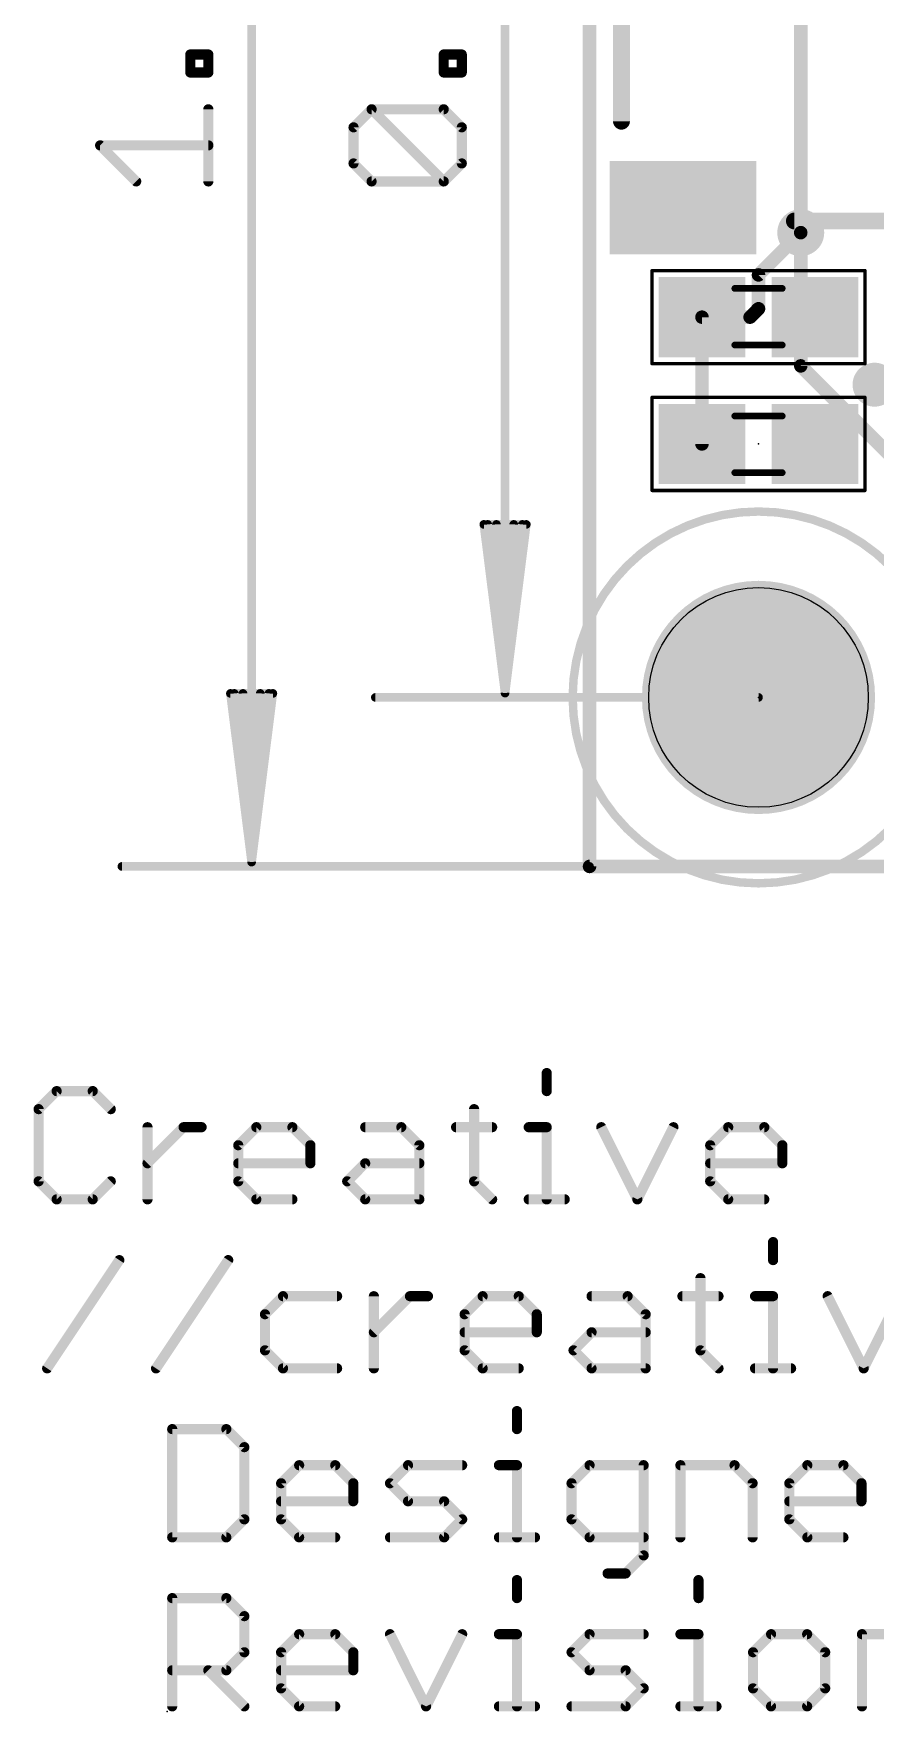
# Model space of a CAD drawing. Extents: x -38 to 69, y -13 to 33.
# Drawn here: x -8.36 to 4.3, y -12.7 to 12.52 of the extents above; entities that cross this region are included whole.
import ezdxf

# ---------------------------------------------------------------- set-up
doc = ezdxf.new("R2010")
doc.units = 0
for name, color, linetype in [('1', 12, 'CONTINUOUS'), ('16', 132, 'CONTINUOUS'), ('18', 110, 'CONTINUOUS'), ('20', 53, 'CONTINUOUS'), ('21', 41, 'CONTINUOUS'), ('23', 53, 'CONTINUOUS'), ('29', 253, 'CONTINUOUS'), ('30', 253, 'CONTINUOUS'), ('31', 253, 'CONTINUOUS'), ('39', 12, 'CONTINUOUS'), ('47', 253, 'CONTINUOUS'), ('51', 53, 'CONTINUOUS')]:
    doc.layers.add(name, color=color, linetype=linetype)

# ---------------------------------------------------------------- blocks, each defined once
blk = doc.blocks.new('RECT')
blk.add_solid([(-0.5, -0.5), (0.5, -0.5), (-0.5, 0.5), (0.5, 0.5)])
blk = doc.blocks.new('ROUNDV')
at = {"const_width": 0.5}
blk.add_lwpolyline([(0, -0.25, 1), (0, 0.25, 1), (0, -0.25)], format="xyb", dxfattribs=at)

msp = doc.modelspace()

# ---------------------------------------------------------------- linework, layer by layer
at = {"layer": '1', "const_width": 0.2032}
for points in [[(0, 0), (0, 25.4)], [(3.175, 15.367), (3.175, 9.525)], [(3.175, 9.525), (2.54, 8.89)], [(2.54, 8.89), (2.54, 8.382)], [(1.69, 6.35), (1.69, 8.255)], [(2.413, 8.255), (1.69, 8.255)], [(2.54, 8.382), (2.413, 8.255)], [(25.4, 0), (0, 0)]]:
    msp.add_lwpolyline(points, dxfattribs=at)
at = {"layer": '1', "const_width": 0.1016}
for points in [[(3.2109, 9.4891, 1), (3.1391, 9.5609)], [(3.1242, 9.525, 1), (3.2258, 9.525)], [(2.5908, 8.89, 1), (2.4892, 8.89)], [(2.5041, 8.9259, 1), (2.5759, 8.8541)], [(1.7408, 8.255, 1), (1.6392, 8.255)], [(1.69, 8.3058, 1), (1.69, 8.2042)], [(2.3771, 8.2909, 1), (2.4489, 8.2191)], [(2.413, 8.2042, 1), (2.413, 8.3058)], [(2.4892, 8.382, 1), (2.5908, 8.382)], [(2.5759, 8.3461, 1), (2.5041, 8.4179)], [(1.6392, 6.35, 1), (1.7408, 6.35)], [(0, 0.0508, 1), (0, -0.0508)], [(-0.0508, 0, 1), (0.0508, 0)]]:
    msp.add_lwpolyline(points, format="xyb", dxfattribs=at)
at = {"layer": '16', "const_width": 0.2032}
for points in [[(0, 0), (0, 25.4)], [(3.175, 7.5228), (3.175, 9.525)], [(5.9988, 4.699), (3.175, 7.5228)], [(25.4, 0), (0, 0)]]:
    msp.add_lwpolyline(points, dxfattribs=at)
at = {"layer": '16', "const_width": 0.1016}
for points in [[(3.2258, 9.525, 1), (3.1242, 9.525)], [(3.2109, 7.5587, 1), (3.1391, 7.4869)], [(3.1242, 7.5228, 1), (3.2258, 7.5228)], [(0, 0.0508, 1), (0, -0.0508)], [(-0.0508, 0, 1), (0.0508, 0)]]:
    msp.add_lwpolyline(points, format="xyb", dxfattribs=at)
at = {"layer": '20', "const_width": 0.2032}
for points in [[(0, 0), (0, 25.4)], [(25.4, 0), (0, 0)]]:
    msp.add_lwpolyline(points, dxfattribs=at)
at = {"layer": '20', "const_width": 0.1016}
for points in [[(0, 0.0508, 1), (0, -0.0508)], [(-0.0508, 0, 1), (0.0508, 0)]]:
    msp.add_lwpolyline(points, format="xyb", dxfattribs=at)
at = {"layer": '20'}
msp.add_circle((2.54, 2.54), 1.651, dxfattribs=at)
at = {"layer": '21', "const_width": 0.254}
for points in [[(0.48, 14.2), (0.48, 11.2)], [(4.73, 9.7), (3.08, 9.7)]]:
    msp.add_lwpolyline(points, dxfattribs=at)
at = {"layer": '21', "const_width": 0.127}
for points in [[(0.4165, 11.2, 1), (0.5435, 11.2)], [(3.08, 9.7635, 1), (3.08, 9.6365)]]:
    msp.add_lwpolyline(points, format="xyb", dxfattribs=at)
at = {"layer": '23'}
for p in [(2.54, 8.255), (2.54, 6.35), (2.54, 2.54), (-6.35, -12.7)]:
    msp.add_point(p, dxfattribs=at)
at = {"layer": '29', "const_width": 1.7526}
msp.add_lwpolyline([(2.54, 1.6637, 1), (2.54, 3.4163, 1), (2.54, 1.6637)], format="xyb", dxfattribs=at)
at = {"layer": '30', "const_width": 1.7526}
msp.add_lwpolyline([(2.54, 1.6637, 1), (2.54, 3.4163, 1), (2.54, 1.6637)], format="xyb", dxfattribs=at)
at = {"layer": '39', "const_width": 0.0508}
for points in [[(0.94, 8.955), (4.14, 8.955)], [(0.94, 7.555), (0.94, 8.955)], [(4.14, 8.955), (4.14, 7.555)], [(4.14, 7.555), (0.94, 7.555)], [(0.94, 5.65), (0.94, 7.05)], [(0.94, 7.05), (4.14, 7.05)], [(4.14, 7.05), (4.14, 5.65)], [(4.14, 5.65), (0.94, 5.65)]]:
    msp.add_lwpolyline(points, dxfattribs=at)
at = {"layer": '39'}
for points, const_width in [([(0.94, 8.9677, 1), (0.94, 8.9423)], 0.0254), ([(0.9527, 8.955, 1), (0.9273, 8.955)], 0.0254), ([(4.1527, 8.955, 1), (4.1273, 8.955)], 0.0254), ([(4.14, 8.9423, 1), (4.14, 8.9677)], 0.0254), ([(0.94, 7.5677, 1), (0.94, 7.5423)], 0.0254), ([(0.9273, 7.555, 1), (0.9527, 7.555)], 0.0254), ([(4.1273, 7.555, 1), (4.1527, 7.555)], 0.0254), ([(4.14, 7.5423, 1), (4.14, 7.5677)], 0.0254), ([(0.9527, 7.05, 1), (0.9273, 7.05)], 0.0254), ([(0.94, 7.0627, 1), (0.94, 7.0373)], 0.0254), ([(4.1527, 7.05, 1), (4.1273, 7.05)], 0.0254), ([(4.14, 7.0373, 1), (4.14, 7.0627)], 0.0254), ([(0.94, 5.6627, 1), (0.94, 5.6373)], 0.0254), ([(0.9273, 5.65, 1), (0.9527, 5.65)], 0.0254), ([(4.1273, 5.65, 1), (4.1527, 5.65)], 0.0254), ([(4.14, 5.6373, 1), (4.14, 5.6627)], 0.0254), ([(2.54, -0.254, 1), (2.54, 5.334, 1), (2.54, -0.254)], 0.127)]:
    msp.add_lwpolyline(points, format="xyb", dxfattribs=dict(at, const_width=const_width))
at = {"layer": '47'}
for points, const_width in [([(-5.08, 0.065), (-5.08, 25.335)], 0.13), ([(-1.27, 22.795), (-1.27, 2.605)], 0.13), ([(-6.0019, 11.932), (-6.0019, 12.2031)], 0.1524), ([(-6.0019, 12.2031), (-5.7307, 12.2031)], 0.1524), ([(-5.7307, 12.2031), (-5.7307, 11.932)], 0.1524), ([(-2.1919, 11.932), (-2.1919, 12.2031)], 0.1524), ([(-2.1919, 12.2031), (-1.9207, 12.2031)], 0.1524), ([(-1.9207, 12.2031), (-1.9207, 11.932)], 0.1524), ([(-5.7307, 11.932), (-6.0019, 11.932)], 0.1524), ([(-1.9207, 11.932), (-2.1919, 11.932)], 0.1524), ([(-5.7307, 10.2948), (-5.7307, 11.3795)], 0.1524), ([(-3.5477, 11.1083), (-3.2765, 11.3795)], 0.1524), ([(-3.2765, 11.3795), (-2.1919, 11.3795)], 0.1524), ([(-2.1919, 10.2948), (-3.2765, 11.3795)], 0.1524), ([(-2.1919, 11.3795), (-1.9207, 11.1083)], 0.1524), ([(-3.5477, 10.566), (-3.5477, 11.1083)], 0.1524), ([(-1.9207, 11.1083), (-1.9207, 10.566)], 0.1524), ([(-6.8154, 10.2948), (-7.3577, 10.8371)], 0.1524), ([(-7.3577, 10.8371), (-5.7307, 10.8371)], 0.1524), ([(-3.2765, 10.2948), (-3.5477, 10.566)], 0.1524), ([(-1.9207, 10.566), (-2.1919, 10.2948)], 0.1524), ([(-2.1919, 10.2948), (-3.2765, 10.2948)], 0.1524), ([(-1.27, 2.605), (-1.5892, 5.14)], 0.13), ([(-1.5892, 5.14), (-0.9508, 5.14)], 0.13), ([(-1.27, 2.605), (-1.53, 5.14)], 0.13), ([(-1.27, 2.605), (-1.4, 5.14)], 0.13), ([(-0.9508, 5.14), (-1.27, 2.605)], 0.13), ([(-1.14, 5.14), (-1.27, 2.605)], 0.13), ([(-1.01, 5.14), (-1.27, 2.605)], 0.13), ([(-5.08, 0.065), (-5.3992, 2.6)], 0.13), ([(-5.3992, 2.6), (-4.7608, 2.6)], 0.13), ([(-5.08, 0.065), (-5.34, 2.6)], 0.13), ([(-5.08, 0.065), (-5.21, 2.6)], 0.13), ([(-4.7608, 2.6), (-5.08, 0.065)], 0.13), ([(-4.95, 2.6), (-5.08, 0.065)], 0.13), ([(-4.82, 2.6), (-5.08, 0.065)], 0.13), ([(2.54, 2.54), (-3.22, 2.54)], 0.13), ([(0, 0), (-7.03, 0)], 0.13)]:
    msp.add_lwpolyline(points, dxfattribs=dict(at, const_width=const_width))
for points, const_width in [([(-5.9638, 12.2031, 1), (-6.04, 12.2031)], 0.0762), ([(-6.0019, 12.2412, 1), (-6.0019, 12.165)], 0.0762), ([(-5.6926, 12.2031, 1), (-5.7688, 12.2031)], 0.0762), ([(-5.7307, 12.165, 1), (-5.7307, 12.2412)], 0.0762), ([(-2.1538, 12.2031, 1), (-2.23, 12.2031)], 0.0762), ([(-2.1919, 12.2412, 1), (-2.1919, 12.165)], 0.0762), ([(-1.8826, 12.2031, 1), (-1.9588, 12.2031)], 0.0762), ([(-1.9207, 12.165, 1), (-1.9207, 12.2412)], 0.0762), ([(-6.0019, 11.9701, 1), (-6.0019, 11.8939)], 0.0762), ([(-6.04, 11.932, 1), (-5.9638, 11.932)], 0.0762), ([(-5.7688, 11.932, 1), (-5.6926, 11.932)], 0.0762), ([(-5.7307, 11.8939, 1), (-5.7307, 11.9701)], 0.0762), ([(-2.1919, 11.9701, 1), (-2.1919, 11.8939)], 0.0762), ([(-2.23, 11.932, 1), (-2.1538, 11.932)], 0.0762), ([(-1.9588, 11.932, 1), (-1.8826, 11.932)], 0.0762), ([(-1.9207, 11.8939, 1), (-1.9207, 11.9701)], 0.0762), ([(-5.6926, 11.3795, 1), (-5.7688, 11.3795)], 0.0762), ([(-3.2496, 11.4064, 1), (-3.3035, 11.3525)], 0.0762), ([(-3.2765, 11.4176, 1), (-3.2765, 11.3414)], 0.0762), ([(-3.2496, 11.3525, 1), (-3.3035, 11.4064)], 0.0762), ([(-2.1649, 11.4064, 1), (-2.2188, 11.3525)], 0.0762), ([(-2.1919, 11.3414, 1), (-2.1919, 11.4176)], 0.0762), ([(-3.5096, 11.1083, 1), (-3.5858, 11.1083)], 0.0762), ([(-3.5746, 11.1352, 1), (-3.5207, 11.0814)], 0.0762), ([(-1.8826, 11.1083, 1), (-1.9588, 11.1083)], 0.0762), ([(-1.9476, 11.0814, 1), (-1.8938, 11.1352)], 0.0762), ([(-7.3307, 10.8641, 1), (-7.3846, 10.8102)], 0.0762), ([(-7.3577, 10.8752, 1), (-7.3577, 10.799)], 0.0762), ([(-5.7307, 10.799, 1), (-5.7307, 10.8752)], 0.0762), ([(-3.5207, 10.5929, 1), (-3.5746, 10.539)], 0.0762), ([(-3.5858, 10.566, 1), (-3.5096, 10.566)], 0.0762), ([(-1.9588, 10.566, 1), (-1.8826, 10.566)], 0.0762), ([(-1.8938, 10.539, 1), (-1.9476, 10.5929)], 0.0762), ([(-6.8423, 10.2679, 1), (-6.7884, 10.3218)], 0.0762), ([(-3.2765, 10.3329, 1), (-3.2765, 10.2567)], 0.0762), ([(-3.3035, 10.2679, 1), (-3.2496, 10.3218)], 0.0762), ([(-2.2188, 10.3218, 1), (-2.1649, 10.2679)], 0.0762), ([(-2.2188, 10.2679, 1), (-2.1649, 10.3218)], 0.0762), ([(-2.1919, 10.2567, 1), (-2.1919, 10.3329)], 0.0762), ([(-5.7688, 10.2948, 1), (-5.6926, 10.2948)], 0.0762), ([(-1.557, 5.1441, 1), (-1.6215, 5.1359)], 0.065), ([(-1.5892, 5.1725, 1), (-1.5892, 5.1075)], 0.065), ([(-1.4977, 5.1433, 1), (-1.5623, 5.1367)], 0.065), ([(-1.3675, 5.1417, 1), (-1.4325, 5.1383)], 0.065), ([(-1.1075, 5.1383, 1), (-1.1725, 5.1417)], 0.065), ([(-0.9777, 5.1367, 1), (-1.0423, 5.1433)], 0.065), ([(-0.9185, 5.1359, 1), (-0.983, 5.1441)], 0.065), ([(-0.9508, 5.1075, 1), (-0.9508, 5.1725)], 0.065), ([(-5.367, 2.6041, 1), (-5.4315, 2.5959)], 0.065), ([(-5.3992, 2.6325, 1), (-5.3992, 2.5675)], 0.065), ([(-5.3077, 2.6033, 1), (-5.3723, 2.5967)], 0.065), ([(-5.1775, 2.6017, 1), (-5.2425, 2.5983)], 0.065), ([(-4.9175, 2.5983, 1), (-4.9825, 2.6017)], 0.065), ([(-4.7877, 2.5967, 1), (-4.8523, 2.6033)], 0.065), ([(-4.7285, 2.5959, 1), (-4.793, 2.6041)], 0.065), ([(-4.7608, 2.5675, 1), (-4.7608, 2.6325)], 0.065), ([(-3.22, 2.5725, 1), (-3.22, 2.5075)], 0.065), ([(-1.3022, 2.6091, 1), (-1.2378, 2.6009)], 0.065), ([(-1.3023, 2.6083, 1), (-1.2377, 2.6017)], 0.065), ([(-1.3025, 2.6033, 1), (-1.2375, 2.6067)], 0.065), ([(-1.3025, 2.6067, 1), (-1.2375, 2.6033)], 0.065), ([(-1.3025, 2.605, 1), (-1.2375, 2.605)], 0.065), ([(-1.3023, 2.6017, 1), (-1.2377, 2.6083)], 0.065), ([(-1.3022, 2.6009, 1), (-1.2378, 2.6091)], 0.065), ([(2.54, 2.5075, 1), (2.54, 2.5725)], 0.065), ([(-7.03, 0.0325, 1), (-7.03, -0.0325)], 0.065), ([(-5.1122, 0.0691, 1), (-5.0478, 0.0609)], 0.065), ([(-5.1123, 0.0683, 1), (-5.0477, 0.0617)], 0.065), ([(-5.1125, 0.0633, 1), (-5.0475, 0.0667)], 0.065), ([(-5.1125, 0.0667, 1), (-5.0475, 0.0633)], 0.065), ([(-5.1125, 0.065, 1), (-5.0475, 0.065)], 0.065), ([(-5.1123, 0.0617, 1), (-5.0477, 0.0683)], 0.065), ([(-5.1122, 0.0609, 1), (-5.0478, 0.0691)], 0.065), ([(0, -0.0325, 1), (0, 0.0325)], 0.065)]:
    msp.add_lwpolyline(points, format="xyb", dxfattribs=dict(at, const_width=const_width))
at = {"layer": '51'}
for points, const_width in [([(2.184, 8.687), (2.896, 8.687)], 0.1016), ([(2.184, 7.836), (2.896, 7.836)], 0.1016), ([(2.896, 6.769), (2.184, 6.769)], 0.1016), ([(2.896, 5.918), (2.184, 5.918)], 0.1016), ([(-0.6438, -3.1056), (-0.6438, -3.3768)], 0.1524), ([(-8.011, -3.3768), (-8.2821, -3.648)], 0.1524), ([(-7.4686, -3.3768), (-8.011, -3.3768)], 0.1524), ([(-7.1975, -3.648), (-7.4686, -3.3768)], 0.1524), ([(-8.2821, -3.648), (-8.2821, -4.7326)], 0.1524), ([(-1.7352, -3.648), (-1.7352, -4.7326)], 0.1524), ([(-6.645, -5.0038), (-6.645, -3.9191)], 0.1524), ([(-6.645, -4.4615), (-6.1026, -3.9191)], 0.1524), ([(-6.1026, -3.9191), (-5.8315, -3.9191)], 0.1524), ([(-5.2807, -4.1903), (-5.0095, -3.9191)], 0.1524), ([(-5.0095, -3.9191), (-4.4672, -3.9191)], 0.1524), ([(-4.4672, -3.9191), (-4.196, -4.1903)], 0.1524), ([(-3.3724, -3.9191), (-2.83, -3.9191)], 0.1524), ([(-2.83, -3.9191), (-2.5589, -4.1903)], 0.1524), ([(-2.0064, -3.9191), (-1.464, -3.9191)], 0.1524), ([(-0.9149, -3.9191), (-0.6438, -3.9191)], 0.1524), ([(-0.6438, -3.9191), (-0.6438, -5.0038)], 0.1524), ([(0.1765, -3.9191), (0.7188, -5.0038)], 0.1524), ([(0.7188, -5.0038), (1.2612, -3.9191)], 0.1524), ([(1.8137, -4.1903), (2.0848, -3.9191)], 0.1524), ([(2.0848, -3.9191), (2.6272, -3.9191)], 0.1524), ([(2.6272, -3.9191), (2.8983, -4.1903)], 0.1524), ([(-5.2807, -4.7326), (-5.2807, -4.1903)], 0.1524), ([(-4.196, -4.1903), (-4.196, -4.4615)], 0.1524), ([(-2.5589, -4.1903), (-2.5589, -5.0038)], 0.1524), ([(1.8137, -4.7326), (1.8137, -4.1903)], 0.1524), ([(2.8983, -4.1903), (2.8983, -4.4615)], 0.1524), ([(-4.196, -4.4615), (-5.2807, -4.4615)], 0.1524), ([(-3.6435, -4.7326), (-3.3724, -4.4615)], 0.1524), ([(-3.3724, -4.4615), (-2.5589, -4.4615)], 0.1524), ([(2.8983, -4.4615), (1.8137, -4.4615)], 0.1524), ([(-8.2821, -4.7326), (-8.011, -5.0038)], 0.1524), ([(-7.4686, -5.0038), (-7.1975, -4.7326)], 0.1524), ([(-5.0095, -5.0038), (-5.2807, -4.7326)], 0.1524), ([(-3.3724, -5.0038), (-3.6435, -4.7326)], 0.1524), ([(-1.7352, -4.7326), (-1.464, -5.0038)], 0.1524), ([(2.0848, -5.0038), (1.8137, -4.7326)], 0.1524), ([(-8.011, -5.0038), (-7.4686, -5.0038)], 0.1524), ([(-4.4672, -5.0038), (-5.0095, -5.0038)], 0.1524), ([(-2.5589, -5.0038), (-3.3724, -5.0038)], 0.1524), ([(-0.9149, -5.0038), (-0.3726, -5.0038)], 0.1524), ([(2.6272, -5.0038), (2.0848, -5.0038)], 0.1524), ([(2.759, -5.6456), (2.759, -5.9168)], 0.1524), ([(-8.1537, -7.5438), (-7.0691, -5.9168)], 0.1524), ([(-6.5166, -7.5438), (-5.4319, -5.9168)], 0.1524), ([(1.6675, -6.188), (1.6675, -7.2726)], 0.1524), ([(-4.6082, -6.4591), (-4.8794, -6.7303)], 0.1524), ([(-3.7948, -6.4591), (-4.6082, -6.4591)], 0.1524), ([(-3.2423, -7.5438), (-3.2423, -6.4591)], 0.1524), ([(-3.2423, -7.0015), (-2.6999, -6.4591)], 0.1524), ([(-2.6999, -6.4591), (-2.4288, -6.4591)], 0.1524), ([(-1.878, -6.7303), (-1.6068, -6.4591)], 0.1524), ([(-1.6068, -6.4591), (-1.0645, -6.4591)], 0.1524), ([(-1.0645, -6.4591), (-0.7933, -6.7303)], 0.1524), ([(0.0304, -6.4591), (0.5727, -6.4591)], 0.1524), ([(0.5727, -6.4591), (0.8439, -6.7303)], 0.1524), ([(1.3964, -6.4591), (1.9387, -6.4591)], 0.1524), ([(2.4878, -6.4591), (2.759, -6.4591)], 0.1524), ([(2.759, -6.4591), (2.759, -7.5438)], 0.1524), ([(3.5792, -6.4591), (4.1216, -7.5438)], 0.1524), ([(4.1216, -7.5438), (4.6639, -6.4591)], 0.1524), ([(-4.8794, -6.7303), (-4.8794, -7.2726)], 0.1524), ([(-1.878, -7.2726), (-1.878, -6.7303)], 0.1524), ([(-0.7933, -6.7303), (-0.7933, -7.0015)], 0.1524), ([(0.8439, -6.7303), (0.8439, -7.5438)], 0.1524), ([(-0.7933, -7.0015), (-1.878, -7.0015)], 0.1524), ([(-0.2408, -7.2726), (0.0304, -7.0015)], 0.1524), ([(0.0304, -7.0015), (0.8439, -7.0015)], 0.1524), ([(-4.8794, -7.2726), (-4.6082, -7.5438)], 0.1524), ([(-1.6068, -7.5438), (-1.878, -7.2726)], 0.1524), ([(0.0304, -7.5438), (-0.2408, -7.2726)], 0.1524), ([(1.6675, -7.2726), (1.9387, -7.5438)], 0.1524), ([(-4.6082, -7.5438), (-3.7948, -7.5438)], 0.1524), ([(-1.0645, -7.5438), (-1.6068, -7.5438)], 0.1524), ([(0.8439, -7.5438), (0.0304, -7.5438)], 0.1524), ([(2.4878, -7.5438), (3.0301, -7.5438)], 0.1524), ([(-1.0912, -8.1856), (-1.0912, -8.4568)], 0.1524), ([(-6.2738, -8.4568), (-6.2738, -10.0838)], 0.1524), ([(-5.4603, -8.4568), (-6.2738, -8.4568)], 0.1524), ([(-5.1891, -8.728), (-5.4603, -8.4568)], 0.1524), ([(-5.1891, -9.8126), (-5.1891, -8.728)], 0.1524), ([(-4.6366, -9.2703), (-4.3655, -8.9991)], 0.1524), ([(-4.3655, -8.9991), (-3.8232, -8.9991)], 0.1524), ([(-3.8232, -8.9991), (-3.552, -9.2703)], 0.1524), ([(-2.9995, -9.2703), (-2.7283, -8.9991)], 0.1524), ([(-2.7283, -8.9991), (-1.9148, -8.9991)], 0.1524), ([(-1.3623, -8.9991), (-1.0912, -8.9991)], 0.1524), ([(-1.0912, -8.9991), (-1.0912, -10.0838)], 0.1524), ([(0.0003, -8.9991), (-0.2709, -9.2703)], 0.1524), ([(0.8138, -8.9991), (0.0003, -8.9991)], 0.1524), ([(0.8138, -10.355), (0.8138, -8.9991)], 0.1524), ([(1.3663, -10.0838), (1.3663, -8.9991)], 0.1524), ([(1.3663, -8.9991), (2.1798, -8.9991)], 0.1524), ([(2.1798, -8.9991), (2.4509, -9.2703)], 0.1524), ([(3.0034, -9.2703), (3.2746, -8.9991)], 0.1524), ([(3.2746, -8.9991), (3.8169, -8.9991)], 0.1524), ([(3.8169, -8.9991), (4.0881, -9.2703)], 0.1524), ([(-4.6366, -9.8126), (-4.6366, -9.2703)], 0.1524), ([(-3.552, -9.2703), (-3.552, -9.5415)], 0.1524), ([(-2.7283, -9.5415), (-2.9995, -9.2703)], 0.1524), ([(-0.2709, -9.2703), (-0.2709, -9.8126)], 0.1524), ([(2.4509, -9.2703), (2.4509, -10.0838)], 0.1524), ([(3.0034, -9.8126), (3.0034, -9.2703)], 0.1524), ([(4.0881, -9.2703), (4.0881, -9.5415)], 0.1524), ([(-3.552, -9.5415), (-4.6366, -9.5415)], 0.1524), ([(-2.186, -9.5415), (-2.7283, -9.5415)], 0.1524), ([(-1.9148, -9.8126), (-2.186, -9.5415)], 0.1524), ([(4.0881, -9.5415), (3.0034, -9.5415)], 0.1524), ([(-5.4603, -10.0838), (-5.1891, -9.8126)], 0.1524), ([(-4.3655, -10.0838), (-4.6366, -9.8126)], 0.1524), ([(-2.186, -10.0838), (-1.9148, -9.8126)], 0.1524), ([(-0.2709, -9.8126), (0.0003, -10.0838)], 0.1524), ([(3.2746, -10.0838), (3.0034, -9.8126)], 0.1524), ([(-6.2738, -10.0838), (-5.4603, -10.0838)], 0.1524), ([(-3.8232, -10.0838), (-4.3655, -10.0838)], 0.1524), ([(-2.9995, -10.0838), (-2.186, -10.0838)], 0.1524), ([(-1.3623, -10.0838), (-0.82, -10.0838)], 0.1524), ([(0.0003, -10.0838), (0.8138, -10.0838)], 0.1524), ([(3.8169, -10.0838), (3.2746, -10.0838)], 0.1524), ([(0.5426, -10.6261), (0.8138, -10.355)], 0.1524), ([(0.2714, -10.6261), (0.5426, -10.6261)], 0.1524), ([(-1.0912, -10.7256), (-1.0912, -10.9968)], 0.1524), ([(1.6374, -10.7256), (1.6374, -10.9968)], 0.1524), ([(-6.2738, -12.6238), (-6.2738, -10.9968)], 0.1524), ([(-6.2738, -10.9968), (-5.4603, -10.9968)], 0.1524), ([(-5.4603, -10.9968), (-5.1891, -11.268)], 0.1524), ([(-5.1891, -11.268), (-5.1891, -11.8103)], 0.1524), ([(-4.6366, -11.8103), (-4.3655, -11.5391)], 0.1524), ([(-4.3655, -11.5391), (-3.8232, -11.5391)], 0.1524), ([(-3.8232, -11.5391), (-3.552, -11.8103)], 0.1524), ([(-2.9995, -11.5391), (-2.4572, -12.6238)], 0.1524), ([(-2.4572, -12.6238), (-1.9148, -11.5391)], 0.1524), ([(-1.3623, -11.5391), (-1.0912, -11.5391)], 0.1524), ([(-1.0912, -11.5391), (-1.0912, -12.6238)], 0.1524), ([(-0.2709, -11.8103), (0.0003, -11.5391)], 0.1524), ([(0.0003, -11.5391), (0.8138, -11.5391)], 0.1524), ([(1.3663, -11.5391), (1.6374, -11.5391)], 0.1524), ([(1.6374, -11.5391), (1.6374, -12.6238)], 0.1524), ([(2.7289, -11.5391), (2.4577, -11.8103)], 0.1524), ([(3.2712, -11.5391), (2.7289, -11.5391)], 0.1524), ([(3.5424, -11.8103), (3.2712, -11.5391)], 0.1524), ([(4.0949, -12.6238), (4.0949, -11.5391)], 0.1524), ([(4.0949, -11.5391), (4.9084, -11.5391)], 0.1524), ([(-5.1891, -11.8103), (-5.4603, -12.0815)], 0.1524), ([(-4.6366, -12.3526), (-4.6366, -11.8103)], 0.1524), ([(-3.552, -11.8103), (-3.552, -12.0815)], 0.1524), ([(0.0003, -12.0815), (-0.2709, -11.8103)], 0.1524), ([(2.4577, -11.8103), (2.4577, -12.3526)], 0.1524), ([(3.5424, -12.3526), (3.5424, -11.8103)], 0.1524), ([(-5.4603, -12.0815), (-6.2738, -12.0815)], 0.1524), ([(-5.7315, -12.0815), (-5.1891, -12.6238)], 0.1524), ([(-3.552, -12.0815), (-4.6366, -12.0815)], 0.1524), ([(0.5426, -12.0815), (0.0003, -12.0815)], 0.1524), ([(0.8138, -12.3526), (0.5426, -12.0815)], 0.1524), ([(-4.3655, -12.6238), (-4.6366, -12.3526)], 0.1524), ([(0.5426, -12.6238), (0.8138, -12.3526)], 0.1524), ([(2.4577, -12.3526), (2.7289, -12.6238)], 0.1524), ([(3.2712, -12.6238), (3.5424, -12.3526)], 0.1524), ([(-3.8232, -12.6238), (-4.3655, -12.6238)], 0.1524), ([(-1.3623, -12.6238), (-0.82, -12.6238)], 0.1524), ([(-0.2709, -12.6238), (0.5426, -12.6238)], 0.1524), ([(1.3663, -12.6238), (1.9086, -12.6238)], 0.1524), ([(2.7289, -12.6238), (3.2712, -12.6238)], 0.1524)]:
    msp.add_lwpolyline(points, dxfattribs=dict(at, const_width=const_width))
for points, const_width in [([(2.184, 8.7124, 1), (2.184, 8.6616)], 0.0508), ([(2.896, 8.6616, 1), (2.896, 8.7124)], 0.0508), ([(2.184, 7.8614, 1), (2.184, 7.8106)], 0.0508), ([(2.896, 7.8106, 1), (2.896, 7.8614)], 0.0508), ([(2.184, 6.7944, 1), (2.184, 6.7436)], 0.0508), ([(2.896, 6.7436, 1), (2.896, 6.7944)], 0.0508), ([(2.184, 5.9434, 1), (2.184, 5.8926)], 0.0508), ([(2.896, 5.8926, 1), (2.896, 5.9434)], 0.0508), ([(-0.6057, -3.1056, 1), (-0.6819, -3.1056)], 0.0762), ([(-8.011, -3.3387, 1), (-8.011, -3.4149)], 0.0762), ([(-7.984, -3.4038, 1), (-8.0379, -3.3499)], 0.0762), ([(-7.4417, -3.3499, 1), (-7.4956, -3.4038)], 0.0762), ([(-7.4686, -3.4149, 1), (-7.4686, -3.3387)], 0.0762), ([(-0.6819, -3.3768, 1), (-0.6057, -3.3768)], 0.0762), ([(-8.3091, -3.621, 1), (-8.2552, -3.6749)], 0.0762), ([(-8.244, -3.648, 1), (-8.3202, -3.648)], 0.0762), ([(-7.2244, -3.6749, 1), (-7.1705, -3.621)], 0.0762), ([(-1.6971, -3.648, 1), (-1.7733, -3.648)], 0.0762), ([(-6.6069, -3.9191, 1), (-6.6831, -3.9191)], 0.0762), ([(-6.1026, -3.881, 1), (-6.1026, -3.9572)], 0.0762), ([(-6.0757, -3.9461, 1), (-6.1296, -3.8922)], 0.0762), ([(-5.8315, -3.9572, 1), (-5.8315, -3.881)], 0.0762), ([(-5.0095, -3.881, 1), (-5.0095, -3.9572)], 0.0762), ([(-4.9826, -3.9461, 1), (-5.0365, -3.8922)], 0.0762), ([(-4.4402, -3.8922, 1), (-4.4941, -3.9461)], 0.0762), ([(-4.4672, -3.9572, 1), (-4.4672, -3.881)], 0.0762), ([(-3.3724, -3.881, 1), (-3.3724, -3.9572)], 0.0762), ([(-2.8031, -3.8922, 1), (-2.857, -3.9461)], 0.0762), ([(-2.83, -3.9572, 1), (-2.83, -3.881)], 0.0762), ([(-2.0064, -3.881, 1), (-2.0064, -3.9572)], 0.0762), ([(-1.464, -3.9572, 1), (-1.464, -3.881)], 0.0762), ([(-0.9149, -3.881, 1), (-0.9149, -3.9572)], 0.0762), ([(-0.6057, -3.9191, 1), (-0.6819, -3.9191)], 0.0762), ([(-0.6438, -3.9572, 1), (-0.6438, -3.881)], 0.0762), ([(0.2106, -3.9021, 1), (0.1424, -3.9362)], 0.0762), ([(1.2952, -3.9362, 1), (1.2271, -3.9021)], 0.0762), ([(2.0848, -3.881, 1), (2.0848, -3.9572)], 0.0762), ([(2.1118, -3.9461, 1), (2.0579, -3.8922)], 0.0762), ([(2.6541, -3.8922, 1), (2.6002, -3.9461)], 0.0762), ([(2.6272, -3.9572, 1), (2.6272, -3.881)], 0.0762), ([(-5.2426, -4.1903, 1), (-5.3188, -4.1903)], 0.0762), ([(-5.3076, -4.1634, 1), (-5.2537, -4.2172)], 0.0762), ([(-4.1579, -4.1903, 1), (-4.2341, -4.1903)], 0.0762), ([(-4.223, -4.2172, 1), (-4.1691, -4.1634)], 0.0762), ([(-2.5208, -4.1903, 1), (-2.597, -4.1903)], 0.0762), ([(-2.5858, -4.2172, 1), (-2.5319, -4.1634)], 0.0762), ([(1.8518, -4.1903, 1), (1.7756, -4.1903)], 0.0762), ([(1.7867, -4.1634, 1), (1.8406, -4.2172)], 0.0762), ([(2.9364, -4.1903, 1), (2.8602, -4.1903)], 0.0762), ([(2.8714, -4.2172, 1), (2.9253, -4.1634)], 0.0762), ([(-6.6719, -4.4345, 1), (-6.618, -4.4884)], 0.0762), ([(-5.2807, -4.4234, 1), (-5.2807, -4.4996)], 0.0762), ([(-4.2341, -4.4615, 1), (-4.1579, -4.4615)], 0.0762), ([(-4.196, -4.4996, 1), (-4.196, -4.4234)], 0.0762), ([(-3.3724, -4.4234, 1), (-3.3724, -4.4996)], 0.0762), ([(-3.3454, -4.4884, 1), (-3.3993, -4.4345)], 0.0762), ([(-2.5589, -4.4996, 1), (-2.5589, -4.4234)], 0.0762), ([(1.8137, -4.4234, 1), (1.8137, -4.4996)], 0.0762), ([(2.8602, -4.4615, 1), (2.9364, -4.4615)], 0.0762), ([(2.8983, -4.4996, 1), (2.8983, -4.4234)], 0.0762), ([(-8.2552, -4.7057, 1), (-8.3091, -4.7596)], 0.0762), ([(-8.3202, -4.7326, 1), (-8.244, -4.7326)], 0.0762), ([(-7.1705, -4.7596, 1), (-7.2244, -4.7057)], 0.0762), ([(-5.2537, -4.7057, 1), (-5.3076, -4.7596)], 0.0762), ([(-5.3188, -4.7326, 1), (-5.2426, -4.7326)], 0.0762), ([(-3.6166, -4.7057, 1), (-3.6705, -4.7596)], 0.0762), ([(-3.6705, -4.7057, 1), (-3.6166, -4.7596)], 0.0762), ([(-1.7083, -4.7057, 1), (-1.7621, -4.7596)], 0.0762), ([(-1.7733, -4.7326, 1), (-1.6971, -4.7326)], 0.0762), ([(1.8406, -4.7057, 1), (1.7867, -4.7596)], 0.0762), ([(1.7756, -4.7326, 1), (1.8518, -4.7326)], 0.0762), ([(-8.011, -4.9657, 1), (-8.011, -5.0419)], 0.0762), ([(-8.0379, -5.0307, 1), (-7.984, -4.9769)], 0.0762), ([(-7.4956, -4.9769, 1), (-7.4417, -5.0307)], 0.0762), ([(-7.4686, -5.0419, 1), (-7.4686, -4.9657)], 0.0762), ([(-6.6831, -5.0038, 1), (-6.6069, -5.0038)], 0.0762), ([(-5.0095, -4.9657, 1), (-5.0095, -5.0419)], 0.0762), ([(-5.0365, -5.0307, 1), (-4.9826, -4.9769)], 0.0762), ([(-4.4672, -5.0419, 1), (-4.4672, -4.9657)], 0.0762), ([(-3.3724, -4.9657, 1), (-3.3724, -5.0419)], 0.0762), ([(-3.3993, -5.0307, 1), (-3.3454, -4.9769)], 0.0762), ([(-2.597, -5.0038, 1), (-2.5208, -5.0038)], 0.0762), ([(-2.5589, -5.0419, 1), (-2.5589, -4.9657)], 0.0762), ([(-1.491, -5.0307, 1), (-1.4371, -4.9769)], 0.0762), ([(-0.9149, -4.9657, 1), (-0.9149, -5.0419)], 0.0762), ([(-0.6819, -5.0038, 1), (-0.6057, -5.0038)], 0.0762), ([(-0.3726, -5.0419, 1), (-0.3726, -4.9657)], 0.0762), ([(0.6848, -4.9868, 1), (0.7529, -5.0208)], 0.0762), ([(0.6848, -5.0208, 1), (0.7529, -4.9868)], 0.0762), ([(2.0848, -4.9657, 1), (2.0848, -5.0419)], 0.0762), ([(2.0579, -5.0307, 1), (2.1118, -4.9769)], 0.0762), ([(2.6272, -5.0419, 1), (2.6272, -4.9657)], 0.0762), ([(2.7971, -5.6456, 1), (2.7209, -5.6456)], 0.0762), ([(-7.0374, -5.9379, 1), (-7.1008, -5.8957)], 0.0762), ([(-5.4002, -5.9379, 1), (-5.4636, -5.8957)], 0.0762), ([(2.7209, -5.9168, 1), (2.7971, -5.9168)], 0.0762), ([(1.7056, -6.188, 1), (1.6294, -6.188)], 0.0762), ([(-4.6082, -6.421, 1), (-4.6082, -6.4972)], 0.0762), ([(-4.5813, -6.4861, 1), (-4.6352, -6.4322)], 0.0762), ([(-3.7948, -6.4972, 1), (-3.7948, -6.421)], 0.0762), ([(-3.2042, -6.4591, 1), (-3.2804, -6.4591)], 0.0762), ([(-2.6999, -6.421, 1), (-2.6999, -6.4972)], 0.0762), ([(-2.673, -6.4861, 1), (-2.7269, -6.4322)], 0.0762), ([(-2.4288, -6.4972, 1), (-2.4288, -6.421)], 0.0762), ([(-1.6068, -6.421, 1), (-1.6068, -6.4972)], 0.0762), ([(-1.5799, -6.4861, 1), (-1.6337, -6.4322)], 0.0762), ([(-1.0375, -6.4322, 1), (-1.0914, -6.4861)], 0.0762), ([(-1.0645, -6.4972, 1), (-1.0645, -6.421)], 0.0762), ([(0.0304, -6.421, 1), (0.0304, -6.4972)], 0.0762), ([(0.5996, -6.4322, 1), (0.5458, -6.4861)], 0.0762), ([(0.5727, -6.4972, 1), (0.5727, -6.421)], 0.0762), ([(1.3964, -6.421, 1), (1.3964, -6.4972)], 0.0762), ([(1.9387, -6.4972, 1), (1.9387, -6.421)], 0.0762), ([(2.4878, -6.421, 1), (2.4878, -6.4972)], 0.0762), ([(2.7971, -6.4591, 1), (2.7209, -6.4591)], 0.0762), ([(2.759, -6.4972, 1), (2.759, -6.421)], 0.0762), ([(3.6133, -6.4421, 1), (3.5452, -6.4762)], 0.0762), ([(-4.8413, -6.7303, 1), (-4.9175, -6.7303)], 0.0762), ([(-4.9064, -6.7034, 1), (-4.8525, -6.7572)], 0.0762), ([(-1.8399, -6.7303, 1), (-1.9161, -6.7303)], 0.0762), ([(-1.9049, -6.7034, 1), (-1.851, -6.7572)], 0.0762), ([(-0.7552, -6.7303, 1), (-0.8314, -6.7303)], 0.0762), ([(-0.8202, -6.7572, 1), (-0.7664, -6.7034)], 0.0762), ([(0.882, -6.7303, 1), (0.8058, -6.7303)], 0.0762), ([(0.8169, -6.7572, 1), (0.8708, -6.7034)], 0.0762), ([(-3.2692, -6.9745, 1), (-3.2153, -7.0284)], 0.0762), ([(-1.878, -6.9634, 1), (-1.878, -7.0396)], 0.0762), ([(-0.8314, -7.0015, 1), (-0.7552, -7.0015)], 0.0762), ([(-0.7933, -7.0396, 1), (-0.7933, -6.9634)], 0.0762), ([(0.0304, -6.9634, 1), (0.0304, -7.0396)], 0.0762), ([(0.0573, -7.0284, 1), (0.0034, -6.9745)], 0.0762), ([(0.8439, -7.0396, 1), (0.8439, -6.9634)], 0.0762), ([(-4.8525, -7.2457, 1), (-4.9064, -7.2996)], 0.0762), ([(-4.9175, -7.2726, 1), (-4.8413, -7.2726)], 0.0762), ([(-1.851, -7.2457, 1), (-1.9049, -7.2996)], 0.0762), ([(-1.9161, -7.2726, 1), (-1.8399, -7.2726)], 0.0762), ([(-0.2139, -7.2457, 1), (-0.2677, -7.2996)], 0.0762), ([(-0.2677, -7.2457, 1), (-0.2139, -7.2996)], 0.0762), ([(1.6945, -7.2457, 1), (1.6406, -7.2996)], 0.0762), ([(1.6294, -7.2726, 1), (1.7056, -7.2726)], 0.0762), ([(-8.1854, -7.5227, 1), (-8.122, -7.5649)], 0.0762), ([(-6.5483, -7.5227, 1), (-6.4849, -7.5649)], 0.0762), ([(-4.6082, -7.5057, 1), (-4.6082, -7.5819)], 0.0762), ([(-4.6352, -7.5707, 1), (-4.5813, -7.5169)], 0.0762), ([(-3.7948, -7.5819, 1), (-3.7948, -7.5057)], 0.0762), ([(-3.2804, -7.5438, 1), (-3.2042, -7.5438)], 0.0762), ([(-1.6068, -7.5057, 1), (-1.6068, -7.5819)], 0.0762), ([(-1.6337, -7.5707, 1), (-1.5799, -7.5169)], 0.0762), ([(-1.0645, -7.5819, 1), (-1.0645, -7.5057)], 0.0762), ([(0.0304, -7.5057, 1), (0.0304, -7.5819)], 0.0762), ([(0.0034, -7.5707, 1), (0.0573, -7.5169)], 0.0762), ([(0.8058, -7.5438, 1), (0.882, -7.5438)], 0.0762), ([(0.8439, -7.5819, 1), (0.8439, -7.5057)], 0.0762), ([(1.9117, -7.5707, 1), (1.9656, -7.5169)], 0.0762), ([(2.4878, -7.5057, 1), (2.4878, -7.5819)], 0.0762), ([(2.7209, -7.5438, 1), (2.7971, -7.5438)], 0.0762), ([(3.0301, -7.5819, 1), (3.0301, -7.5057)], 0.0762), ([(4.0875, -7.5268, 1), (4.1556, -7.5608)], 0.0762), ([(4.0875, -7.5608, 1), (4.1556, -7.5268)], 0.0762), ([(-1.0531, -8.1856, 1), (-1.1293, -8.1856)], 0.0762), ([(-6.2357, -8.4568, 1), (-6.3119, -8.4568)], 0.0762), ([(-6.2738, -8.4187, 1), (-6.2738, -8.4949)], 0.0762), ([(-5.4334, -8.4299, 1), (-5.4872, -8.4838)], 0.0762), ([(-5.4603, -8.4949, 1), (-5.4603, -8.4187)], 0.0762), ([(-1.1293, -8.4568, 1), (-1.0531, -8.4568)], 0.0762), ([(-5.151, -8.728, 1), (-5.2272, -8.728)], 0.0762), ([(-5.2161, -8.7549, 1), (-5.1622, -8.701)], 0.0762), ([(-4.3655, -8.961, 1), (-4.3655, -9.0372)], 0.0762), ([(-4.3385, -9.0261, 1), (-4.3924, -8.9722)], 0.0762), ([(-3.7962, -8.9722, 1), (-3.8501, -9.0261)], 0.0762), ([(-3.8232, -9.0372, 1), (-3.8232, -8.961)], 0.0762), ([(-2.7283, -8.961, 1), (-2.7283, -9.0372)], 0.0762), ([(-2.7014, -9.0261, 1), (-2.7553, -8.9722)], 0.0762), ([(-1.9148, -9.0372, 1), (-1.9148, -8.961)], 0.0762), ([(-1.3623, -8.961, 1), (-1.3623, -9.0372)], 0.0762), ([(-1.0531, -8.9991, 1), (-1.1293, -8.9991)], 0.0762), ([(-1.0912, -9.0372, 1), (-1.0912, -8.961)], 0.0762), ([(0.0003, -8.961, 1), (0.0003, -9.0372)], 0.0762), ([(0.0272, -9.0261, 1), (-0.0267, -8.9722)], 0.0762), ([(0.8519, -8.9991, 1), (0.7757, -8.9991)], 0.0762), ([(0.8138, -9.0372, 1), (0.8138, -8.961)], 0.0762), ([(1.4044, -8.9991, 1), (1.3282, -8.9991)], 0.0762), ([(1.3663, -8.961, 1), (1.3663, -9.0372)], 0.0762), ([(2.2067, -8.9722, 1), (2.1528, -9.0261)], 0.0762), ([(2.1798, -9.0372, 1), (2.1798, -8.961)], 0.0762), ([(3.2746, -8.961, 1), (3.2746, -9.0372)], 0.0762), ([(3.3015, -9.0261, 1), (3.2476, -8.9722)], 0.0762), ([(3.8439, -8.9722, 1), (3.79, -9.0261)], 0.0762), ([(3.8169, -9.0372, 1), (3.8169, -8.961)], 0.0762), ([(-4.5985, -9.2703, 1), (-4.6747, -9.2703)], 0.0762), ([(-4.6636, -9.2434, 1), (-4.6097, -9.2972)], 0.0762), ([(-3.5139, -9.2703, 1), (-3.5901, -9.2703)], 0.0762), ([(-3.5789, -9.2972, 1), (-3.525, -9.2434)], 0.0762), ([(-2.9725, -9.2434, 1), (-3.0264, -9.2972)], 0.0762), ([(-3.0264, -9.2434, 1), (-2.9725, -9.2972)], 0.0762), ([(-0.2328, -9.2703, 1), (-0.309, -9.2703)], 0.0762), ([(-0.2978, -9.2434, 1), (-0.244, -9.2972)], 0.0762), ([(2.489, -9.2703, 1), (2.4128, -9.2703)], 0.0762), ([(2.424, -9.2972, 1), (2.4779, -9.2434)], 0.0762), ([(3.0415, -9.2703, 1), (2.9653, -9.2703)], 0.0762), ([(2.9765, -9.2434, 1), (3.0304, -9.2972)], 0.0762), ([(4.1262, -9.2703, 1), (4.05, -9.2703)], 0.0762), ([(4.0611, -9.2972, 1), (4.115, -9.2434)], 0.0762), ([(-4.6366, -9.5034, 1), (-4.6366, -9.5796)], 0.0762), ([(-3.5901, -9.5415, 1), (-3.5139, -9.5415)], 0.0762), ([(-3.552, -9.5796, 1), (-3.552, -9.5034)], 0.0762), ([(-2.7283, -9.5034, 1), (-2.7283, -9.5796)], 0.0762), ([(-2.7553, -9.5684, 1), (-2.7014, -9.5145)], 0.0762), ([(-2.1591, -9.5145, 1), (-2.2129, -9.5684)], 0.0762), ([(-2.186, -9.5796, 1), (-2.186, -9.5034)], 0.0762), ([(3.0034, -9.5034, 1), (3.0034, -9.5796)], 0.0762), ([(4.05, -9.5415, 1), (4.1262, -9.5415)], 0.0762), ([(4.0881, -9.5796, 1), (4.0881, -9.5034)], 0.0762), ([(-5.2272, -9.8126, 1), (-5.151, -9.8126)], 0.0762), ([(-5.1622, -9.8396, 1), (-5.2161, -9.7857)], 0.0762), ([(-4.6097, -9.7857, 1), (-4.6636, -9.8396)], 0.0762), ([(-4.6747, -9.8126, 1), (-4.5985, -9.8126)], 0.0762), ([(-1.8879, -9.8396, 1), (-1.9418, -9.7857)], 0.0762), ([(-1.9418, -9.8396, 1), (-1.8879, -9.7857)], 0.0762), ([(-0.244, -9.7857, 1), (-0.2978, -9.8396)], 0.0762), ([(-0.309, -9.8126, 1), (-0.2328, -9.8126)], 0.0762), ([(3.0304, -9.7857, 1), (2.9765, -9.8396)], 0.0762), ([(2.9653, -9.8126, 1), (3.0415, -9.8126)], 0.0762), ([(-6.2738, -10.0457, 1), (-6.2738, -10.1219)], 0.0762), ([(-6.3119, -10.0838, 1), (-6.2357, -10.0838)], 0.0762), ([(-5.4872, -10.0569, 1), (-5.4334, -10.1107)], 0.0762), ([(-5.4603, -10.1219, 1), (-5.4603, -10.0457)], 0.0762), ([(-4.3655, -10.0457, 1), (-4.3655, -10.1219)], 0.0762), ([(-4.3924, -10.1107, 1), (-4.3385, -10.0569)], 0.0762), ([(-3.8232, -10.1219, 1), (-3.8232, -10.0457)], 0.0762), ([(-2.9995, -10.0457, 1), (-2.9995, -10.1219)], 0.0762), ([(-2.2129, -10.0569, 1), (-2.1591, -10.1107)], 0.0762), ([(-2.186, -10.1219, 1), (-2.186, -10.0457)], 0.0762), ([(-1.3623, -10.0457, 1), (-1.3623, -10.1219)], 0.0762), ([(-1.1293, -10.0838, 1), (-1.0531, -10.0838)], 0.0762), ([(-0.82, -10.1219, 1), (-0.82, -10.0457)], 0.0762), ([(0.0003, -10.0457, 1), (0.0003, -10.1219)], 0.0762), ([(-0.0267, -10.1107, 1), (0.0272, -10.0569)], 0.0762), ([(0.8138, -10.1219, 1), (0.8138, -10.0457)], 0.0762), ([(1.3282, -10.0838, 1), (1.4044, -10.0838)], 0.0762), ([(2.4128, -10.0838, 1), (2.489, -10.0838)], 0.0762), ([(3.2746, -10.0457, 1), (3.2746, -10.1219)], 0.0762), ([(3.2476, -10.1107, 1), (3.3015, -10.0569)], 0.0762), ([(3.8169, -10.1219, 1), (3.8169, -10.0457)], 0.0762), ([(0.7757, -10.355, 1), (0.8519, -10.355)], 0.0762), ([(0.8407, -10.3819, 1), (0.7868, -10.328)], 0.0762), ([(0.2714, -10.588, 1), (0.2714, -10.6642)], 0.0762), ([(0.5157, -10.5992, 1), (0.5695, -10.6531)], 0.0762), ([(0.5426, -10.6642, 1), (0.5426, -10.588)], 0.0762), ([(-1.0531, -10.7256, 1), (-1.1293, -10.7256)], 0.0762), ([(1.6755, -10.7256, 1), (1.5993, -10.7256)], 0.0762), ([(-6.2357, -10.9968, 1), (-6.3119, -10.9968)], 0.0762), ([(-6.2738, -10.9587, 1), (-6.2738, -11.0349)], 0.0762), ([(-5.4334, -10.9699, 1), (-5.4872, -11.0238)], 0.0762), ([(-5.4603, -11.0349, 1), (-5.4603, -10.9587)], 0.0762), ([(-1.1293, -10.9968, 1), (-1.0531, -10.9968)], 0.0762), ([(1.5993, -10.9968, 1), (1.6755, -10.9968)], 0.0762), ([(-5.151, -11.268, 1), (-5.2272, -11.268)], 0.0762), ([(-5.2161, -11.2949, 1), (-5.1622, -11.241)], 0.0762), ([(-4.3655, -11.501, 1), (-4.3655, -11.5772)], 0.0762), ([(-4.3385, -11.5661, 1), (-4.3924, -11.5122)], 0.0762), ([(-3.7962, -11.5122, 1), (-3.8501, -11.5661)], 0.0762), ([(-3.8232, -11.5772, 1), (-3.8232, -11.501)], 0.0762), ([(-2.9654, -11.5221, 1), (-3.0336, -11.5562)], 0.0762), ([(-1.8808, -11.5562, 1), (-1.9489, -11.5221)], 0.0762), ([(-1.3623, -11.501, 1), (-1.3623, -11.5772)], 0.0762), ([(-1.0531, -11.5391, 1), (-1.1293, -11.5391)], 0.0762), ([(-1.0912, -11.5772, 1), (-1.0912, -11.501)], 0.0762), ([(0.0003, -11.501, 1), (0.0003, -11.5772)], 0.0762), ([(0.0272, -11.5661, 1), (-0.0267, -11.5122)], 0.0762), ([(0.8138, -11.5772, 1), (0.8138, -11.501)], 0.0762), ([(1.3663, -11.501, 1), (1.3663, -11.5772)], 0.0762), ([(1.6755, -11.5391, 1), (1.5993, -11.5391)], 0.0762), ([(1.6374, -11.5772, 1), (1.6374, -11.501)], 0.0762), ([(2.7289, -11.501, 1), (2.7289, -11.5772)], 0.0762), ([(2.7558, -11.5661, 1), (2.7019, -11.5122)], 0.0762), ([(3.2981, -11.5122, 1), (3.2443, -11.5661)], 0.0762), ([(3.2712, -11.5772, 1), (3.2712, -11.501)], 0.0762), ([(4.133, -11.5391, 1), (4.0568, -11.5391)], 0.0762), ([(4.0949, -11.501, 1), (4.0949, -11.5772)], 0.0762), ([(-5.2272, -11.8103, 1), (-5.151, -11.8103)], 0.0762), ([(-5.1622, -11.8372, 1), (-5.2161, -11.7834)], 0.0762), ([(-4.5985, -11.8103, 1), (-4.6747, -11.8103)], 0.0762), ([(-4.6636, -11.7834, 1), (-4.6097, -11.8372)], 0.0762), ([(-3.5139, -11.8103, 1), (-3.5901, -11.8103)], 0.0762), ([(-3.5789, -11.8372, 1), (-3.525, -11.7834)], 0.0762), ([(-0.244, -11.7834, 1), (-0.2978, -11.8372)], 0.0762), ([(-0.2978, -11.7834, 1), (-0.244, -11.8372)], 0.0762), ([(2.4958, -11.8103, 1), (2.4196, -11.8103)], 0.0762), ([(2.4308, -11.7834, 1), (2.4846, -11.8372)], 0.0762), ([(3.5805, -11.8103, 1), (3.5043, -11.8103)], 0.0762), ([(3.5154, -11.8372, 1), (3.5693, -11.7834)], 0.0762), ([(-6.2738, -12.0434, 1), (-6.2738, -12.1196)], 0.0762), ([(-5.7045, -12.0545, 1), (-5.7584, -12.1084)], 0.0762), ([(-5.4872, -12.0545, 1), (-5.4334, -12.1084)], 0.0762), ([(-5.4603, -12.1196, 1), (-5.4603, -12.0434)], 0.0762), ([(-4.6366, -12.0434, 1), (-4.6366, -12.1196)], 0.0762), ([(-3.5901, -12.0815, 1), (-3.5139, -12.0815)], 0.0762), ([(-3.552, -12.1196, 1), (-3.552, -12.0434)], 0.0762), ([(0.0003, -12.0434, 1), (0.0003, -12.1196)], 0.0762), ([(-0.0267, -12.1084, 1), (0.0272, -12.0545)], 0.0762), ([(0.5695, -12.0545, 1), (0.5157, -12.1084)], 0.0762), ([(0.5426, -12.1196, 1), (0.5426, -12.0434)], 0.0762), ([(-4.6097, -12.3257, 1), (-4.6636, -12.3796)], 0.0762), ([(-4.6747, -12.3526, 1), (-4.5985, -12.3526)], 0.0762), ([(0.8407, -12.3796, 1), (0.7868, -12.3257)], 0.0762), ([(0.7868, -12.3796, 1), (0.8407, -12.3257)], 0.0762), ([(2.4846, -12.3257, 1), (2.4308, -12.3796)], 0.0762), ([(2.4196, -12.3526, 1), (2.4958, -12.3526)], 0.0762), ([(3.5043, -12.3526, 1), (3.5805, -12.3526)], 0.0762), ([(3.5693, -12.3796, 1), (3.5154, -12.3257)], 0.0762), ([(-6.3119, -12.6238, 1), (-6.2357, -12.6238)], 0.0762), ([(-5.2161, -12.6507, 1), (-5.1622, -12.5969)], 0.0762), ([(-4.3655, -12.5857, 1), (-4.3655, -12.6619)], 0.0762), ([(-4.3924, -12.6507, 1), (-4.3385, -12.5969)], 0.0762), ([(-3.8232, -12.6619, 1), (-3.8232, -12.5857)], 0.0762), ([(-2.4912, -12.6068, 1), (-2.4231, -12.6408)], 0.0762), ([(-2.4912, -12.6408, 1), (-2.4231, -12.6068)], 0.0762), ([(-1.3623, -12.5857, 1), (-1.3623, -12.6619)], 0.0762), ([(-1.1293, -12.6238, 1), (-1.0531, -12.6238)], 0.0762), ([(-0.82, -12.6619, 1), (-0.82, -12.5857)], 0.0762), ([(-0.2709, -12.5857, 1), (-0.2709, -12.6619)], 0.0762), ([(0.5157, -12.5969, 1), (0.5695, -12.6507)], 0.0762), ([(0.5426, -12.6619, 1), (0.5426, -12.5857)], 0.0762), ([(1.3663, -12.5857, 1), (1.3663, -12.6619)], 0.0762), ([(1.5993, -12.6238, 1), (1.6755, -12.6238)], 0.0762), ([(1.9086, -12.6619, 1), (1.9086, -12.5857)], 0.0762), ([(2.7289, -12.5857, 1), (2.7289, -12.6619)], 0.0762), ([(2.7019, -12.6507, 1), (2.7558, -12.5969)], 0.0762), ([(3.2443, -12.5969, 1), (3.2981, -12.6507)], 0.0762), ([(3.2712, -12.6619, 1), (3.2712, -12.5857)], 0.0762), ([(4.0568, -12.6238, 1), (4.133, -12.6238)], 0.0762)]:
    msp.add_lwpolyline(points, format="xyb", dxfattribs=dict(at, const_width=const_width))

# ---------------------------------------------------------------- block references
at = {"layer": '1', "xscale": 1.2, "yscale": 2, "rotation": 270}
msp.add_blockref('RECT', (1.405, 9.9), dxfattribs=at)
at = {"layer": '1', "xscale": 1.1}
for p in [(1.69, 8.255), (3.39, 8.255)]:
    msp.add_blockref('RECT', p, dxfattribs=at)
at = {"layer": '1', "xscale": 1.1, "rotation": 180}
for p in [(1.69, 6.35), (3.39, 6.35)]:
    msp.add_blockref('RECT', p, dxfattribs=at)
at = {"layer": '18'}
for p, xscale, yscale in [((3.175, 9.525), 0.7056, 0.7056), ((3.175, 9.525), 0.7056, 0.7056), ((4.284, 7.24), 0.6604, 0.6604), ((4.284, 7.24), 0.6604, 0.6604)]:
    msp.add_blockref('ROUNDV', p, dxfattribs=dict(at, xscale=xscale, yscale=yscale))
at = {"layer": '29'}
for p, xscale, yscale, rotation in [((1.405, 9.9), 1.4032, 2.2032, 270), ((1.69, 6.35), 1.3032, 1.2032, 180), ((3.39, 6.35), 1.3032, 1.2032, 180)]:
    msp.add_blockref('RECT', p, dxfattribs=dict(at, xscale=xscale, yscale=yscale, rotation=rotation))
at = {"layer": '29', "xscale": 1.3032, "yscale": 1.2032}
for p in [(1.69, 8.255), (3.39, 8.255)]:
    msp.add_blockref('RECT', p, dxfattribs=at)
at = {"layer": '31', "xscale": 1.2, "yscale": 2, "rotation": 270}
msp.add_blockref('RECT', (1.405, 9.9), dxfattribs=at)
at = {"layer": '31', "xscale": 1.1}
for p in [(1.69, 8.255), (3.39, 8.255)]:
    msp.add_blockref('RECT', p, dxfattribs=at)
at = {"layer": '31', "xscale": 1.1, "rotation": 180}
for p in [(1.69, 6.35), (3.39, 6.35)]:
    msp.add_blockref('RECT', p, dxfattribs=at)
at = {"layer": '51', "xscale": 0.5001, "yscale": 0.95}
for p in [(1.9519, 8.2601), (3.1202, 8.2601)]:
    msp.add_blockref('RECT', p, dxfattribs=at)
at = {"layer": '51', "xscale": 0.5001, "yscale": 0.95, "rotation": 180}
for p in [(1.9598, 6.3449), (3.1282, 6.3449)]:
    msp.add_blockref('RECT', p, dxfattribs=at)

doc.saveas('drawing.dxf')
